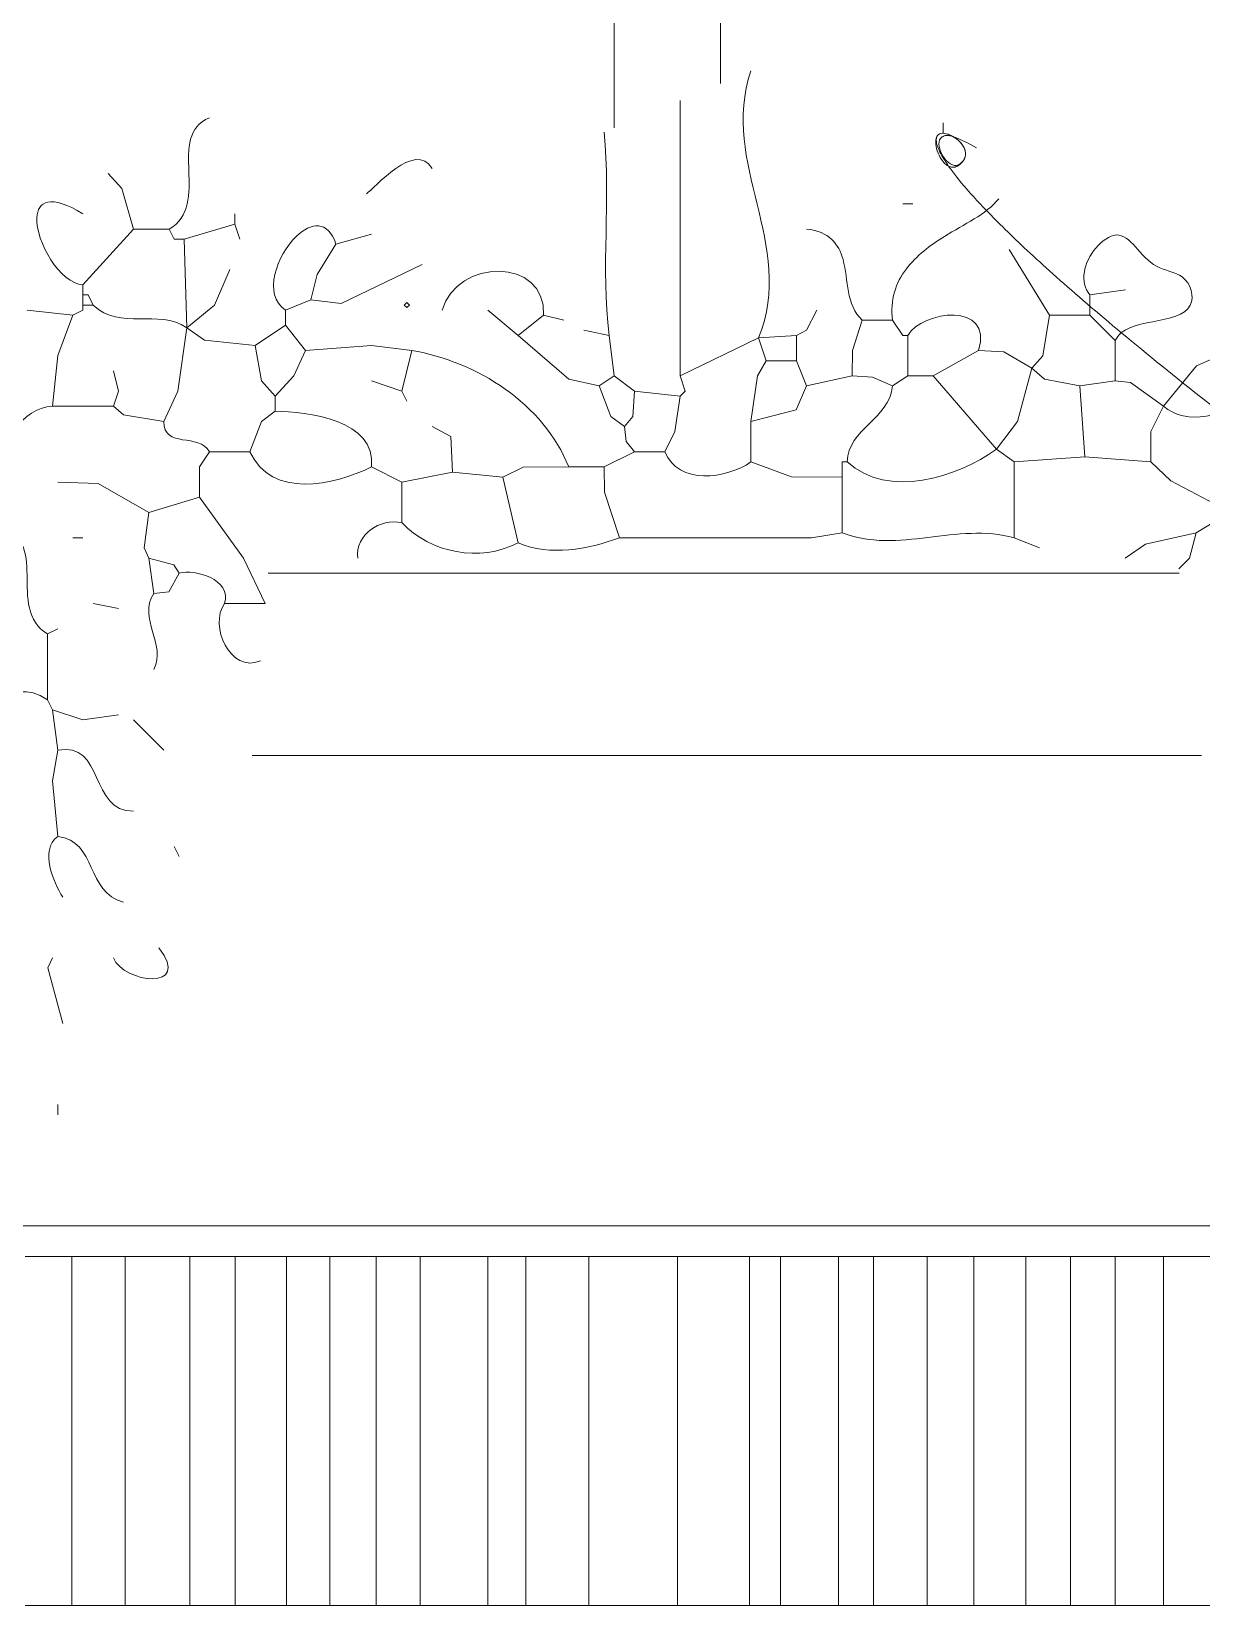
# Model space of a CAD drawing. Header units: millimetres. Extents: x 0 to 19989, y 0 to 8213.
# Drawn here: x 4973 to 5845, y 2952 to 4125 of the extents above; entities that cross this region are included whole.
import ezdxf

# ---------------------------------------------------------------- set-up
doc = ezdxf.new("R2010")
doc.units = ezdxf.units.MM
for name, color, linetype, lineweight in [('ARCH', 7, 'Continuous', 13), ('LOUVERS', 7, 'Continuous', 13), ('PLANTS', 94, 'Continuous', 13), ('WINDOWS', 7, 'Continuous', 13)]:
    doc.layers.add(name, color=color, linetype=linetype, lineweight=lineweight)

msp = doc.modelspace()

# ---------------------------------------------------------------- linework, layer by layer
at = {"layer": 'ARCH', "color": 7, "lineweight": 13}
for p, q in [((5828.25734162896, 3721.719457013575), (5149.367443438915, 3721.719457013575)), ((5137.362635746606, 3585.9728506787333), (5844.790576923077, 3585.9728506787333)), ((6776.018099547512, 3235.294117647059), (4462.669683257919, 3235.294117647059))]:
    msp.add_line(p, q, dxfattribs=at)
at = {"layer": 'LOUVERS', "color": 7, "lineweight": 13}
for p, q in [((4968.133484162896, 3212.6696832579187), (5002.907239819005, 3212.6696832579187)), ((5002.907239819005, 3212.6696832579187), (5042.737556561086, 3212.6696832579187)), ((5002.907239819005, 3212.6696832579187), (5002.907239819005, 2952.4886877828058)), ((5042.737556561086, 3212.6696832579187), (5091.018099547511, 3212.6696832579187)), ((5042.737556561086, 3212.6696832579187), (5042.737556561086, 2952.4886877828058)), ((5091.018099547511, 3212.6696832579187), (5124.7624434389145, 3212.6696832579187)), ((5091.018099547511, 3212.6696832579187), (5091.018099547511, 2952.4886877828058)), ((5124.7624434389145, 3212.6696832579187), (5162.861990950227, 3212.6696832579187)), ((5124.7624434389145, 3212.6696832579187), (5124.7624434389145, 2952.4886877828058)), ((5162.861990950227, 3212.6696832579187), (5195.27149321267, 3212.6696832579187)), ((5162.861990950227, 3212.6696832579187), (5162.861990950227, 2952.4886877828058)), ((5195.27149321267, 3212.6696832579187), (5229.909502262444, 3212.6696832579187)), ((5195.27149321267, 3212.6696832579187), (5195.27149321267, 2952.4886877828058)), ((5229.909502262444, 3212.6696832579187), (5262.658371040724, 3212.6696832579187)), ((5229.909502262444, 3212.6696832579187), (5229.909502262444, 2952.4886877828058)), ((5262.658371040724, 3212.6696832579187), (5312.884615384615, 3212.6696832579187)), ((5262.658371040724, 3212.6696832579187), (5262.658371040724, 2952.4886877828058)), ((5312.884615384615, 3212.6696832579187), (5341.312217194571, 3212.6696832579187)), ((5312.884615384615, 3212.6696832579187), (5312.884615384615, 2952.4886877828058)), ((5341.312217194571, 3212.6696832579187), (5388.348416289593, 3212.6696832579187)), ((5341.312217194571, 3212.6696832579187), (5341.312217194571, 2952.4886877828058)), ((5388.348416289593, 3212.6696832579187), (5454.242081447964, 3212.6696832579187)), ((5388.348416289593, 3212.6696832579187), (5388.348416289593, 2952.4886877828058)), ((5454.242081447964, 3212.6696832579187), (5507.975113122172, 3212.6696832579187)), ((5454.242081447964, 3212.6696832579187), (5454.242081447964, 2952.4886877828058)), ((5507.975113122172, 3212.6696832579187), (5531.119909502263, 3212.6696832579187)), ((5507.975113122172, 3212.6696832579187), (5507.975113122172, 2952.4886877828058)), ((5531.119909502263, 3212.6696832579187), (5574.219457013575, 3212.6696832579187)), ((5531.119909502263, 3212.6696832579187), (5531.119909502263, 2952.4886877828058)), ((5574.219457013575, 3212.6696832579187), (5600.373303167421, 3212.6696832579187)), ((5574.219457013575, 3212.6696832579187), (5574.219457013575, 2952.4886877828058)), ((5600.373303167421, 3212.6696832579187), (5640.316742081448, 3212.6696832579187)), ((5600.373303167421, 3212.6696832579187), (5600.373303167421, 2952.4886877828058)), ((5640.316742081448, 3212.6696832579187), (5675.113122171946, 3212.6696832579187)), ((5640.316742081448, 3212.6696832579187), (5640.316742081448, 2952.4886877828058)), ((5675.113122171946, 3212.6696832579187), (5713.789592760181, 3212.6696832579187)), ((5675.113122171946, 3212.6696832579187), (5675.113122171946, 2952.4886877828058)), ((5713.789592760181, 3212.6696832579187), (5747.25113122172, 3212.6696832579187)), ((5713.789592760181, 3212.6696832579187), (5713.789592760181, 2952.4886877828058)), ((5747.25113122172, 3212.6696832579187), (5780.520361990951, 3212.6696832579187)), ((5747.25113122172, 3212.6696832579187), (5747.25113122172, 2952.4886877828058)), ((5780.520361990951, 3212.6696832579187), (5816.56108597285, 3212.6696832579187)), ((5780.520361990951, 3212.6696832579187), (5780.520361990951, 2952.4886877828058)), ((5816.56108597285, 3212.6696832579187), (5871.843891402716, 3212.6696832579187)), ((5816.56108597285, 3212.6696832579187), (5816.56108597285, 2952.4886877828058)), ((5002.907239819005, 2952.4886877828058), (4968.133484162896, 2952.4886877828058)), ((5042.737556561086, 2952.4886877828058), (5002.907239819005, 2952.4886877828058)), ((5091.018099547511, 2952.4886877828058), (5042.737556561086, 2952.4886877828058)), ((5124.7624434389145, 2952.4886877828058), (5091.018099547511, 2952.4886877828058)), ((5162.861990950227, 2952.4886877828058), (5124.7624434389145, 2952.4886877828058)), ((5195.27149321267, 2952.4886877828058), (5162.861990950227, 2952.4886877828058)), ((5229.909502262444, 2952.4886877828058), (5195.27149321267, 2952.4886877828058)), ((5262.658371040724, 2952.4886877828058), (5229.909502262444, 2952.4886877828058)), ((5312.884615384615, 2952.4886877828058), (5262.658371040724, 2952.4886877828058)), ((5341.312217194571, 2952.4886877828058), (5312.884615384615, 2952.4886877828058)), ((5388.348416289593, 2952.4886877828058), (5341.312217194571, 2952.4886877828058)), ((5454.242081447964, 2952.4886877828058), (5388.348416289593, 2952.4886877828058)), ((5507.975113122172, 2952.4886877828058), (5454.242081447964, 2952.4886877828058)), ((5531.119909502263, 2952.4886877828058), (5507.975113122172, 2952.4886877828058)), ((5574.219457013575, 2952.4886877828058), (5531.119909502263, 2952.4886877828058)), ((5600.373303167421, 2952.4886877828058), (5574.219457013575, 2952.4886877828058)), ((5640.316742081448, 2952.4886877828058), (5600.373303167421, 2952.4886877828058)), ((5675.113122171946, 2952.4886877828058), (5640.316742081448, 2952.4886877828058)), ((5713.789592760181, 2952.4886877828058), (5675.113122171946, 2952.4886877828058)), ((5747.25113122172, 2952.4886877828058), (5713.789592760181, 2952.4886877828058)), ((5780.520361990951, 2952.4886877828058), (5747.25113122172, 2952.4886877828058)), ((5816.56108597285, 2952.4886877828058), (5780.520361990951, 2952.4886877828058)), ((5871.843891402716, 2952.4886877828058), (5816.56108597285, 2952.4886877828058))]:
    msp.add_line(p, q, dxfattribs=at)
at = {"layer": 'PLANTS', "color": 94, "lineweight": 13}
for points in [[(5652.337443438914, 4049.7737556561087), (5652.337443438914, 4057.314819004525)], [(5030.1654977375565, 4019.608257918552), (5040.280429864254, 4008.2953619909504), (5049.020022624435, 3978.129298642534)], [(5124.434389140271, 3981.900452488688), (5124.434389140271, 3989.4415158371044)], [(5629.713009049774, 3996.983823529412), (5622.171945701358, 3996.983823529412)], [(5011.312217194571, 3936.6515837104075), (5049.020022624435, 3978.129298642534)], [(5075.414366515837, 3978.129298642534), (5049.020022624435, 3978.129298642534)], [(5075.414366515837, 3978.129298642534), (5079.185520361992, 3970.588235294118), (5086.726583710408, 3970.588235294118)], [(5124.434389140271, 3981.900452488688), (5086.726583710408, 3970.588235294118)], [(5128.205542986426, 3970.588235294118), (5124.434389140271, 3981.900452488688)], [(5088.6127828054305, 3904.5998868778283), (5086.726583710408, 3970.588235294118)], [(5180.995475113123, 3925.3393665158374), (5185.816176470588, 3944.1926470588237), (5199.848755656109, 3966.817081447964)], [(5226.244343891403, 3974.3593891402716), (5199.848755656109, 3966.817081447964)], [(5701.3574660633485, 3963.0471719457014), (5731.522963800905, 3914.027149321267)], [(5088.6127828054305, 3904.5998868778283), (5109.19705882353, 3921.5682126696834), (5120.663235294118, 3947.9638009049777)], [(5180.995475113123, 3925.3393665158374), (5203.619909502263, 3922.6248868778284), (5263.952149321267, 3951.7349547511317)], [(5011.312217194571, 3929.1105203619913), (5011.312217194571, 3936.6515837104075)], [(5788.0847285067875, 3932.8804298642535), (5761.689705882353, 3929.1105203619913)], [(4969.8345022624435, 3917.798303167421), (5003.771153846154, 3914.027149321267)], [(5011.312217194571, 3921.5682126696834), (5011.312217194571, 3917.798303167421), (5003.771153846154, 3914.027149321267)], [(5011.312217194571, 3929.1105203619913), (5015.083371040724, 3929.1105203619913), (5018.853280542987, 3921.5682126696834)], [(5011.312217194571, 3929.1105203619913), (5011.312217194571, 3921.5682126696834)], [(5018.853280542987, 3921.5682126696834), (5011.312217194571, 3921.5682126696834)], [(5180.995475113123, 3925.3393665158374), (5162.142194570136, 3917.798303167421)], [(5162.142194570136, 3906.486085972851), (5162.142194570136, 3917.798303167421)], [(5335.595361990951, 3898.943778280543), (5312.97092760181, 3917.798303167421)], [(5558.069796380091, 3917.798303167421), (5550.379977375566, 3902.869570135747), (5542.986425339367, 3898.943778280543)], [(5761.689705882353, 3914.027149321267), (5761.689705882353, 3929.1105203619913)], [(4988.68778280543, 3846.153846153846), (4992.606787330316, 3883.8616515837107), (5003.771153846154, 3914.027149321267)], [(5139.5177601809955, 3891.402714932127), (5162.142194570136, 3906.486085972851)], [(5162.142194570136, 3906.486085972851), (5177.224321266968, 3887.631561085973)], [(5335.595361990951, 3898.943778280543), (5354.449886877828, 3914.027149321267)], [(5369.532013574661, 3910.255995475113), (5354.449886877828, 3914.027149321267)], [(5584.464140271493, 3868.7782805429865), (5584.612556561086, 3887.631561085973), (5592.006447963801, 3910.255995475113)], [(5592.006447963801, 3910.255995475113), (5614.630882352942, 3910.255995475113)], [(5625.943099547511, 3898.943778280543), (5622.171945701358, 3898.943778280543), (5614.630882352942, 3910.255995475113)], [(5718.3257918552035, 3874.434389140272), (5726.480995475114, 3883.794004524887), (5731.522963800905, 3914.027149321267)], [(5761.689705882353, 3914.027149321267), (5731.522963800905, 3914.027149321267)], [(5780.54298642534, 3895.173868778281), (5761.689705882353, 3914.027149321267)], [(5088.6127828054305, 3904.5998868778283), (5081.900000000001, 3857.4660633484164), (5071.6444570135745, 3834.841628959276)], [(5088.6127828054305, 3904.5998868778283), (5101.806900452489, 3895.331334841629), (5139.5177601809955, 3891.402714932127)], [(5395.927601809955, 3861.2372171945703), (5373.303167420815, 3866.198755656109), (5335.595361990951, 3898.943778280543)], [(5384.615384615385, 3902.714932126697), (5403.468665158372, 3898.943778280543)], [(5403.468665158372, 3898.943778280543), (5407.239819004525, 3868.7782805429865)], [(5456.259389140272, 3868.7782805429865), (5514.705882352941, 3897.058823529412)], [(5514.705882352941, 3897.058823529412), (5542.986425339367, 3898.943778280543)], [(5514.705882352941, 3897.058823529412), (5520.361990950227, 3880.0904977375567)], [(5542.986425339367, 3880.0904977375567), (5542.986425339367, 3898.943778280543)], [(5625.943099547511, 3868.7782805429865), (5625.943099547511, 3898.943778280543)], [(5780.54298642534, 3895.173868778281), (5780.54298642534, 3865.007126696833)], [(5154.599886877828, 3853.694909502263), (5144.344343891403, 3865.0078054298647), (5139.5177601809955, 3891.402714932127)], [(5154.599886877828, 3853.694909502263), (5168.485633484163, 3868.7782805429865), (5177.224321266968, 3887.631561085973)], [(5177.224321266968, 3887.631561085973), (5226.244343891403, 3891.402714932127), (5256.40984162896, 3887.631561085973)], [(5248.868778280544, 3857.4660633484164), (5256.40984162896, 3887.631561085973)], [(5644.796380090498, 3868.7782805429865), (5678.733031674208, 3887.631561085973)], [(5718.3257918552035, 3874.434389140272), (5697.586312217195, 3886.582013574661), (5678.733031674208, 3887.631561085973)], [(5816.365271493213, 3846.153846153846), (5841.0230769230775, 3876.17149321267), (5867.270248868779, 3887.631561085973)], [(5033.936651583711, 3872.5494343891405), (5037.694683257919, 3857.4660633484164), (5033.936651583711, 3846.153846153846)], [(5509.049773755656, 3834.841628959276), (5513.870475113123, 3868.7782805429865), (5520.361990950227, 3880.0904977375567)], [(5542.986425339367, 3880.0904977375567), (5520.361990950227, 3880.0904977375567)], [(5550.527488687783, 3861.2372171945703), (5542.986425339367, 3880.0904977375567)], [(5718.3257918552035, 3874.434389140272), (5707.701244343892, 3834.841628959276), (5691.93020361991, 3814.102149321267)], [(5718.3257918552035, 3874.434389140272), (5727.685407239819, 3866.272963800905), (5754.147398190045, 3861.2372171945703)], [(5226.244343891403, 3865.007126696833), (5248.868778280544, 3857.4660633484164)], [(5395.927601809955, 3861.2372171945703), (5407.239819004525, 3868.7782805429865)], [(5414.780882352941, 3831.0704751131225), (5404.666515837104, 3838.619004524887), (5395.927601809955, 3861.2372171945703)], [(5422.323190045249, 3857.4660633484164), (5407.239819004525, 3868.7782805429865)], [(5456.259389140272, 3868.7782805429865), (5460.029751131222, 3857.4660633484164), (5456.259841628959, 3853.694909502263)], [(5550.527488687783, 3861.2372171945703), (5542.8383484162905, 3843.587443438914), (5509.049773755656, 3834.841628959276)], [(5550.527488687783, 3861.2372171945703), (5584.464140271493, 3868.7782805429865)], [(5584.464140271493, 3868.7782805429865), (5599.5475113122175, 3867.7285067873304), (5614.630882352942, 3861.2372171945703)], [(5625.943099547511, 3868.7782805429865), (5614.630882352942, 3861.2372171945703)], [(5625.943099547511, 3868.7782805429865), (5644.796380090498, 3868.7782805429865)], [(5644.796380090498, 3868.7782805429865), (5691.93020361991, 3814.102149321267)], [(5780.54298642534, 3865.007126696833), (5754.147398190045, 3861.2372171945703)], [(5754.147398190045, 3861.2372171945703), (5757.9185520362, 3808.446040723982)], [(5816.365271493213, 3846.153846153846), (5791.85520361991, 3863.8098416289595), (5780.54298642534, 3865.007126696833)], [(5154.599886877828, 3853.694909502263), (5154.599886877828, 3842.3826923076927)], [(5252.639932126697, 3849.925), (5248.868778280544, 3857.4660633484164)], [(5414.780882352941, 3831.0704751131225), (5421.1253393665165, 3838.619004524887), (5422.323190045249, 3857.4660633484164)], [(5422.323190045249, 3857.4660633484164), (5456.259841628959, 3853.694909502263)], [(5444.94762443439, 3812.217194570136), (5452.340610859729, 3827.30056561086), (5456.259841628959, 3853.694909502263)], [(5033.936651583711, 3846.153846153846), (4988.68778280543, 3846.153846153846)], [(5033.936651583711, 3846.153846153846), (5041.484615384616, 3839.8100678733035), (5071.6444570135745, 3834.841628959276)], [(5135.746606334842, 3812.217194570136), (5144.344343891403, 3834.8354072398197), (5154.599886877828, 3842.3826923076927)], [(5816.365271493213, 3846.153846153846), (5807.085633484163, 3827.30056561086), (5806.937895927602, 3804.6761312217195)], [(5286.576583710407, 3797.133823529412), (5285.371832579186, 3823.5231900452495), (5271.493212669684, 3831.0704751131225)], [(5414.780882352941, 3831.0704751131225), (5415.978733031674, 3819.765158371041), (5422.323190045249, 3812.217194570136)], [(5509.049773755656, 3804.6761312217195), (5509.049773755656, 3834.841628959276)], [(5105.5811085972855, 3812.217194570136), (5098.1937782805435, 3800.904977375566), (5098.0388009049775, 3778.2805429864256)], [(5135.746606334842, 3812.217194570136), (5105.5811085972855, 3812.217194570136)], [(5399.698755656109, 3800.904977375566), (5422.323190045249, 3812.217194570136)], [(5444.94762443439, 3812.217194570136), (5422.323190045249, 3812.217194570136)], [(5705.128619909503, 3804.6761312217195), (5691.93020361991, 3814.102149321267)], [(5248.868778280544, 3789.592760180996), (5226.244343891403, 3800.904977375566)], [(5324.28314479638, 3793.3639140271493), (5339.366515837104, 3800.7569004524894), (5373.303167420815, 3800.904977375566)], [(5399.698755656109, 3800.904977375566), (5373.303167420815, 3800.904977375566)], [(5411.010972850679, 3748.115045248869), (5399.846606334841, 3782.0516968325796), (5399.698755656109, 3800.904977375566)], [(5509.049773755656, 3804.6761312217195), (5539.215271493213, 3793.5117647058823), (5576.923076923077, 3793.3639140271493)], [(5580.694230769231, 3804.6761312217195), (5576.923076923077, 3804.6761312217195), (5576.923076923077, 3793.3639140271493)], [(5705.128619909503, 3804.6761312217195), (5757.9185520362, 3808.446040723982)], [(5705.128619909503, 3804.6761312217195), (5705.128619909503, 3748.115045248869)], [(5806.937895927602, 3804.6761312217195), (5757.9185520362, 3808.446040723982)], [(5806.937895927602, 3804.6761312217195), (5822.0213800904985, 3790.6494343891404), (5859.728506787331, 3770.7394796380095)], [(4992.458936651584, 3789.592760180996), (5022.62443438914, 3788.5429864253397), (5060.332239819005, 3766.9683257918555)], [(5248.868778280544, 3789.592760180996), (5286.576583710407, 3797.133823529412)], [(5248.868778280544, 3789.592760180996), (5248.868778280544, 3759.4272624434393)], [(5324.28314479638, 3793.3639140271493), (5286.576583710407, 3797.133823529412)], [(5324.28314479638, 3793.3639140271493), (5335.595361990951, 3744.343891402715)], [(5576.923076923077, 3793.3639140271493), (5576.923076923077, 3751.8849547511313)], [(5098.0388009049775, 3778.2805429864256), (5060.332239819005, 3766.9683257918555)], [(5147.058823529412, 3699.0950226244345), (5130.920022624435, 3733.031674208145), (5098.0388009049775, 3778.2805429864256)], [(5060.332239819005, 3733.031674208145), (5056.857579185521, 3740.57963800905), (5060.332239819005, 3766.9683257918555)], [(5840.874547511313, 3751.8849547511313), (5859.728506787331, 3763.1971719457015)], [(5011.312217194571, 3748.115045248869), (5003.771153846154, 3748.115045248869)], [(5411.010972850679, 3748.115045248869), (5554.298642533937, 3748.121266968326), (5576.923076923077, 3751.8849547511313)], [(5723.981900452489, 3740.572737556561), (5705.128619909503, 3748.115045248869)], [(5787.956594395902, 3733.031674208145), (5803.16742081448, 3743.28721719457), (5840.874547511313, 3751.8849547511313)], [(5840.874547511313, 3751.8849547511313), (5835.906108597285, 3733.031674208145), (5827.859621230493, 3724.9849246147983)], [(5060.332239819005, 3733.031674208145), (5079.030882352941, 3728.063235294118), (5082.956674208145, 3721.719457013575)], [(5060.332239819005, 3733.031674208145), (5064.1021493212675, 3706.6360859728507)], [(5082.956674208145, 3721.719457013575), (5075.266515837105, 3707.8408371040723), (5064.1021493212675, 3706.6360859728507)], [(5018.853280542987, 3699.0950226244345), (5037.7078054298645, 3695.323868778281)], [(5116.893325791855, 3699.0950226244345), (5147.058823529412, 3699.0950226244345)], [(4992.458936651584, 3680.241742081448), (4984.916628959276, 3676.470588235294)], [(4984.916628959276, 3676.470588235294), (4984.916628959276, 3627.45056561086)], [(4988.68778280543, 3619.9095022624438), (4984.916628959276, 3627.45056561086)], [(5037.7078054298645, 3616.1390271493215), (5011.312217194571, 3612.5162895927606), (4988.68778280543, 3619.9095022624438)], [(4988.68778280543, 3619.9095022624438), (4992.458936651584, 3589.743325791855)], [(5071.6444570135745, 3589.743325791855), (5049.020022624435, 3612.3677601809954)], [(4992.458936651584, 3525.6412895927606), (4988.694004524887, 3567.118891402715), (4992.458936651584, 3589.743325791855)], [(5079.185520361992, 3518.0995475113123), (5082.956674208145, 3510.5578054298644)], [(4996.2288461538465, 3386.1234162895926), (4985.2131221719455, 3427.594909502262), (4988.68778280543, 3435.1435520361997)], [(4992.458936651584, 3318.250113122172), (4992.458936651584, 3325.79185520362)]]:
    msp.add_lwpolyline(points, dxfattribs=at)
msp.add_lwpolyline([(5250.754185520363, 3921.5686651583715), (5252.639479638009, 3923.4539592760184), (5254.524886877828, 3921.5686651583715), (5252.639479638009, 3919.683257918552)], close=True, dxfattribs=at)
for points in [[(5514.705882352944, 3897.0588235294094), (5543.179076469964, 3967.214316159748), (5485.2716978092485, 4026.6584924200956), (5509.055521584468, 4095.9677041292753)], [(5456.259389140273, 3868.7782805429847), (5456.259389140272, 3937.175292232275), (5456.25938914027, 4005.5723039215704), (5456.259389140272, 4073.969315610859)], [(5075.414366515839, 3978.129298642533), (5107.39851367303, 3996.383105596033), (5072.736773426479, 4047.6821262711164), (5105.5811085972855, 4061.085972850679)], [(5399.704605215814, 4050.404822309003), (5404.652282611627, 3998.8476687931275), (5397.13239693954, 3950.093922841112), (5403.468665158354, 3898.9437782805426)], [(5271.493212669685, 4023.378167420815), (5258.7380732218435, 4044.620464177973), (5228.289819906795, 4008.060359050901), (5222.473190045249, 4004.524886877828)], [(5279.034276018106, 3917.7983031674057), (5289.510605262568, 3956.2794161847864), (5356.829983024137, 3957.6350992125613), (5354.449886877847, 3914.0271493211976)], [(5088.61278280543, 3904.5998868778274), (5067.465534993961, 3919.3406321381453), (5039.357406894246, 3902.0171370458197), (5018.853280542987, 3921.5682126696834)], [(5625.943099547518, 3898.943778280542), (5636.554476941255, 3917.2572479162804), (5689.81024724779, 3924.6543075446248), (5678.7330316742145, 3887.631561085973)], [(5373.303167420835, 3800.90497737558), (5354.791326615662, 3847.652533888887), (5304.702061391673, 3879.7978669094873), (5256.409841628975, 3887.631561085988)], [(5580.694230769233, 3804.676131221719), (5581.546278710958, 3829.5173641522183), (5612.247916555656, 3836.5763492298865), (5614.630882352942, 3861.2372171945703)], [(5816.3652714932105, 3846.15384615382), (5833.496646912766, 3831.408809138834), (5863.453604177905, 3838.5219780517587), (5878.582466063345, 3853.694909502249)], [(4932.12669683258, 3812.2171945701352), (4956.261488109271, 3815.651884495573), (4964.145290403205, 3845.061423123593), (4988.68778280543, 3846.153846153846)], [(5154.599886877832, 3842.3826923076913), (5177.86984064921, 3842.0602151601565), (5230.474606714716, 3836.06127522761), (5226.244343891431, 3800.904977375568)], [(5105.581108597286, 3812.217194570134), (5097.795562337496, 3826.6810974644477), (5071.2227527773675, 3814.2311806820926), (5071.6444570135745, 3834.841628959276)], [(5135.746606334834, 3812.217194570144), (5151.959709213352, 3776.8822433619994), (5197.963608265201, 3787.137592530293), (5226.2443438914, 3800.904977375569)], [(5509.049773755656, 3804.6761312217177), (5490.701777093668, 3791.7403882593517), (5454.74204967671, 3787.305044554775), (5444.947624434384, 3812.2171945701307)], [(5580.694230769233, 3804.6761312217163), (5611.5621315529315, 3776.8047378665347), (5662.615043020179, 3792.972221622027), (5691.93020361991, 3814.102149321267)], [(4947.210067873261, 3755.656108597321), (4988.562512619448, 3748.62400572184), (4953.003895162865, 3695.335979593471), (4984.9166289592695, 3676.4705882353)], [(5216.083130614767, 3733.031674208143), (5214.006873254153, 3750.495751239994), (5232.840632643003, 3762.8084497999553), (5248.868778280544, 3759.4272624434393)], [(5248.868778280544, 3759.4272624434366), (5270.62954816384, 3736.6814941977627), (5306.826004871039, 3729.4711684767567), (5335.595361990951, 3744.343891402715)], [(5705.128619909505, 3748.115045248874), (5662.860222739017, 3759.9846747104707), (5618.747873510797, 3735.573822903425), (5576.9230769230735, 3751.8849547511563)], [(5411.0109728506795, 3748.1150452488682), (5387.607227820473, 3739.4727278854007), (5359.445192518897, 3734.247010223238), (5335.595361990951, 3744.343891402715)], [(5116.893325791856, 3699.0950226244354), (5122.198094663335, 3717.2298799340606), (5094.65479900346, 3725.100214064018), (5082.956674208145, 3721.719457013575)], [(5064.102149321269, 3650.0749999999985), (5073.879772997977, 3668.8539100956286), (5051.800680571445, 3688.0038365313785), (5064.1021493212675, 3706.6360859728507)], [(5116.893325791856, 3699.095022624428), (5104.721161982962, 3682.730346771686), (5121.26644861231, 3646.8870189458266), (5143.588065060172, 3656.3680715661912)], [(4932.12669683258, 3589.7433257918565), (4934.087157330518, 3613.549059394979), (4955.398163708264, 3647.395285906152), (4984.916628959276, 3627.45056561086)], [(4992.4589366515875, 3589.7433257918515), (5027.299797055342, 3597.0697442736523), (5016.126480492183, 3543.5693773787393), (5049.020022624435, 3544.494457013575)], [(4992.458936651586, 3525.641289592758), (4979.039444348166, 3515.1188776893814), (4989.070958514414, 3491.636260642994), (4996.2288461538465, 3480.39242081448)], [(4992.458936651586, 3525.641289592759), (5022.126879664914, 3522.042775439572), (5013.28188737667, 3483.802054410791), (5041.477714932127, 3476.621153846154)], [(5067.873303167436, 3442.684502262455), (5093.1485994005225, 3409.8339036682246), (5041.688641942535, 3416.182362123271), (5033.936651583729, 3435.143552036216)]]:
    msp.add_open_spline(points, degree=3, dxfattribs=at)
for points, knots in [([(5677.237437679161, 4038.5723988798654), (5634.101463905008, 4065.7271907230015), (5653.785161338133, 4014.7946195386075), (5677.237437679161, 4038.5723988798654), (5634.101463905008, 4065.7271907230015), (5653.785161338133, 4014.7946195386075)], [-1, -0.5304971050415715, -0.43113814858813426, 0, 0.46950289495842845, 0.5688618514118657, 1, 1.4695028949584286, 1.5688618514118657, 2]), ([(5011.312217194586, 3989.441515837112), (4987.050029732888, 4004.5297128679936), (4963.616622671514, 3990.3544393072825), (4994.174393646698, 3937.520600068515), (5011.312217194579, 3936.651583710409)], [0, 0, 0, 0, 0.40657554401165724, 1, 1, 1, 1]), ([(5693.816402714985, 4000.753733031551), (5683.996805426345, 3988.9236565530914), (5656.264701893641, 3976.5804084882234), (5620.990206777809, 3949.598061515251), (5612.405967881764, 3925.2382040312336), (5614.630882352931, 3910.255995475089)], [0, 0, 0, 0, 0.39235858859089123, 0.681435648428751, 1, 1, 1, 1]), ([(5199.848755656205, 3966.8170814480213), (5193.828637033974, 3985.153407729373), (5163.328747534899, 3979.962609663475), (5144.9726551484555, 3929.1234722788768), (5162.142194570154, 3917.798303167473)], [0, 0, 0, 0, 0.41718453778664377, 1, 1, 1, 1]), ([(5550.527488687685, 3978.129298642527), (5567.465277611761, 3976.4272824438203), (5583.460408022511, 3955.0714527947644), (5579.648753868043, 3921.3451753559207), (5592.006447963756, 3910.2559954751086)], [0, 0, 0, 0, 0.4376698900022006, 1, 1, 1, 1]), ([(5780.542986425348, 3895.1738687783054), (5788.124002203874, 3912.896781996151), (5845.443652718513, 3903.1785099860017), (5835.341514493001, 3945.1533372648673), (5801.742160852087, 3948.9367533820277), (5788.944835509773, 3982.3850158662235), (5759.06976093643, 3961.2149109088487), (5753.573642148084, 3938.6151102844506), (5761.689705882368, 3929.1105203620023)], [0, 0, 0, 0, 0.31025778215662275, 0.4368970677296256, 0.5331941994487226, 0.7312444051872699, 0.8219464019500832, 1, 1, 1, 1])]:
    msp.add_open_spline(points, degree=3, knots=knots, dxfattribs=at)
at = {"layer": 'WINDOWS', "color": 7, "lineweight": 13}
for p, q in [((5407.239819004525, 5101.343603083554), (5407.239819004525, 4053.544490950226)), ((5486.425339366516, 5101.343603083554), (5486.425339366516, 4086.538461538462))]:
    msp.add_line(p, q, dxfattribs=at)

doc.saveas('drawing.dxf')
